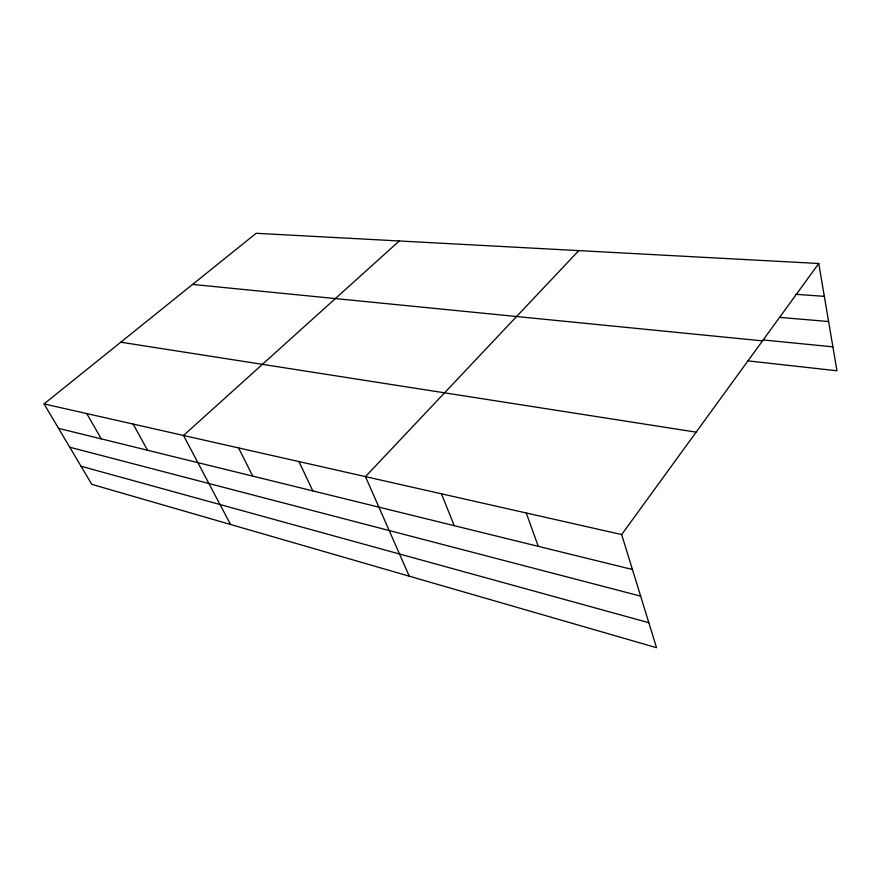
<?xml version="1.0" encoding="UTF-8"?>
<svg xmlns="http://www.w3.org/2000/svg" width="881" height="881" viewBox="0 0 881 881"><rect width="100%" height="100%" fill="white"/><g stroke="black" fill="none" stroke-linecap="round" stroke-linejoin="round"><path stroke-width="1.32" d="M621.667 534.569L818.757 263.507L256.162 233.289L44.05 403.916L91.778 484.341L656.543 647.711L621.667 534.569L44.05 403.916M578.795 250.611L365.472 476.621L409.258 576.185M399.269 240.976L183.523 435.467L230.547 524.481M795.928 294.32L824.33 296.346M779.619 317.38L828.603 321.543M763.089 339.956L832.886 346.839M192.587 284.431L762.505 340.881M747.517 360.825L836.95 370.769L818.757 263.507M120.774 342.202L696.133 432.153M58.553 428.364L632.437 569.511M69.742 447.218L640.641 596.129M81.041 466.236L648.834 622.702M86.779 413.585L101.282 438.87M133.108 424.069L147.567 450.257M238.586 447.922L252.737 476.125M298.967 461.578L312.821 490.893M441.447 493.8L454.255 525.682M526.287 512.995L538.236 546.341"/></g></svg>
